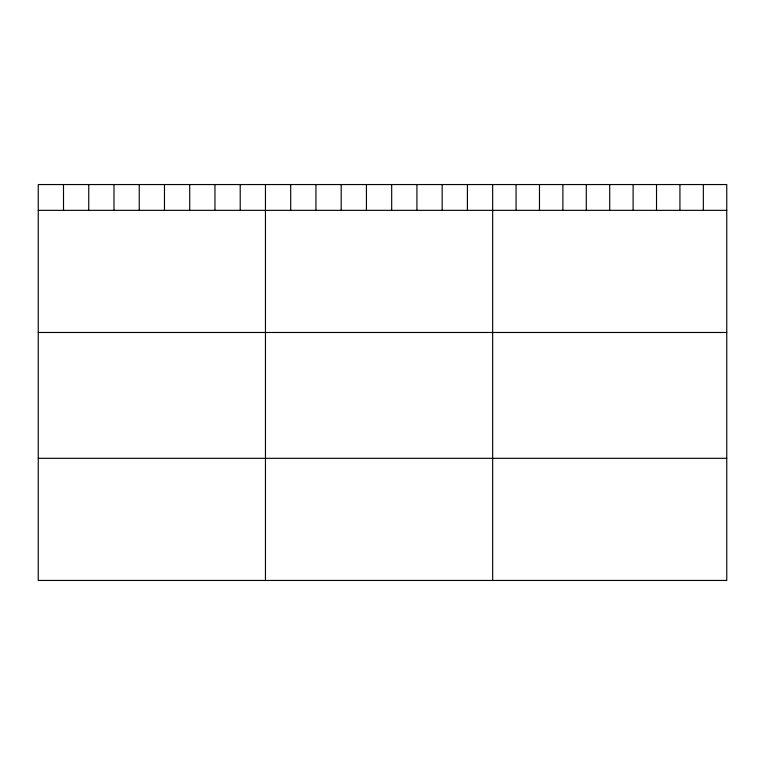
<?xml version="1.0" encoding="UTF-8"?>
<svg xmlns="http://www.w3.org/2000/svg" width="765" height="765" viewBox="0 0 765 765"><rect width="100%" height="100%" fill="white"/><g stroke="black" fill="none" stroke-linecap="round" stroke-linejoin="round"><path stroke-width="1.15" d="M726.75 210.346L726.75 580.453L38.25 580.453L38.25 184.547L726.75 184.547L726.75 210.346L38.25 210.346M38.25 332.479L726.75 332.479M38.25 458.311L726.75 458.311M703.341 184.547L703.341 210.346M679.932 184.547L679.932 210.346M656.523 184.547L656.523 210.346M633.114 184.547L633.114 210.346M609.705 184.547L609.705 210.346M586.296 184.547L586.296 210.346M562.887 184.547L562.887 210.346M539.478 184.547L539.478 210.346M516.069 184.547L516.069 210.346M492.66 184.547L492.66 580.453M467.415 184.547L467.415 210.346M442.17 184.547L442.17 210.346M416.925 184.547L416.925 210.346M391.68 184.547L391.68 210.346M366.435 184.547L366.435 210.346M341.19 184.547L341.19 210.346M315.945 184.547L315.945 210.346M290.7 184.547L290.7 210.346M265.455 184.547L265.455 580.453M240.21 184.547L240.21 210.346M214.965 184.547L214.965 210.346M189.72 184.547L189.72 210.346M164.475 184.547L164.475 210.346M139.23 184.547L139.23 210.346M113.985 184.547L113.985 210.346M88.74 184.547L88.74 210.346M63.495 184.547L63.495 210.346"/></g></svg>
